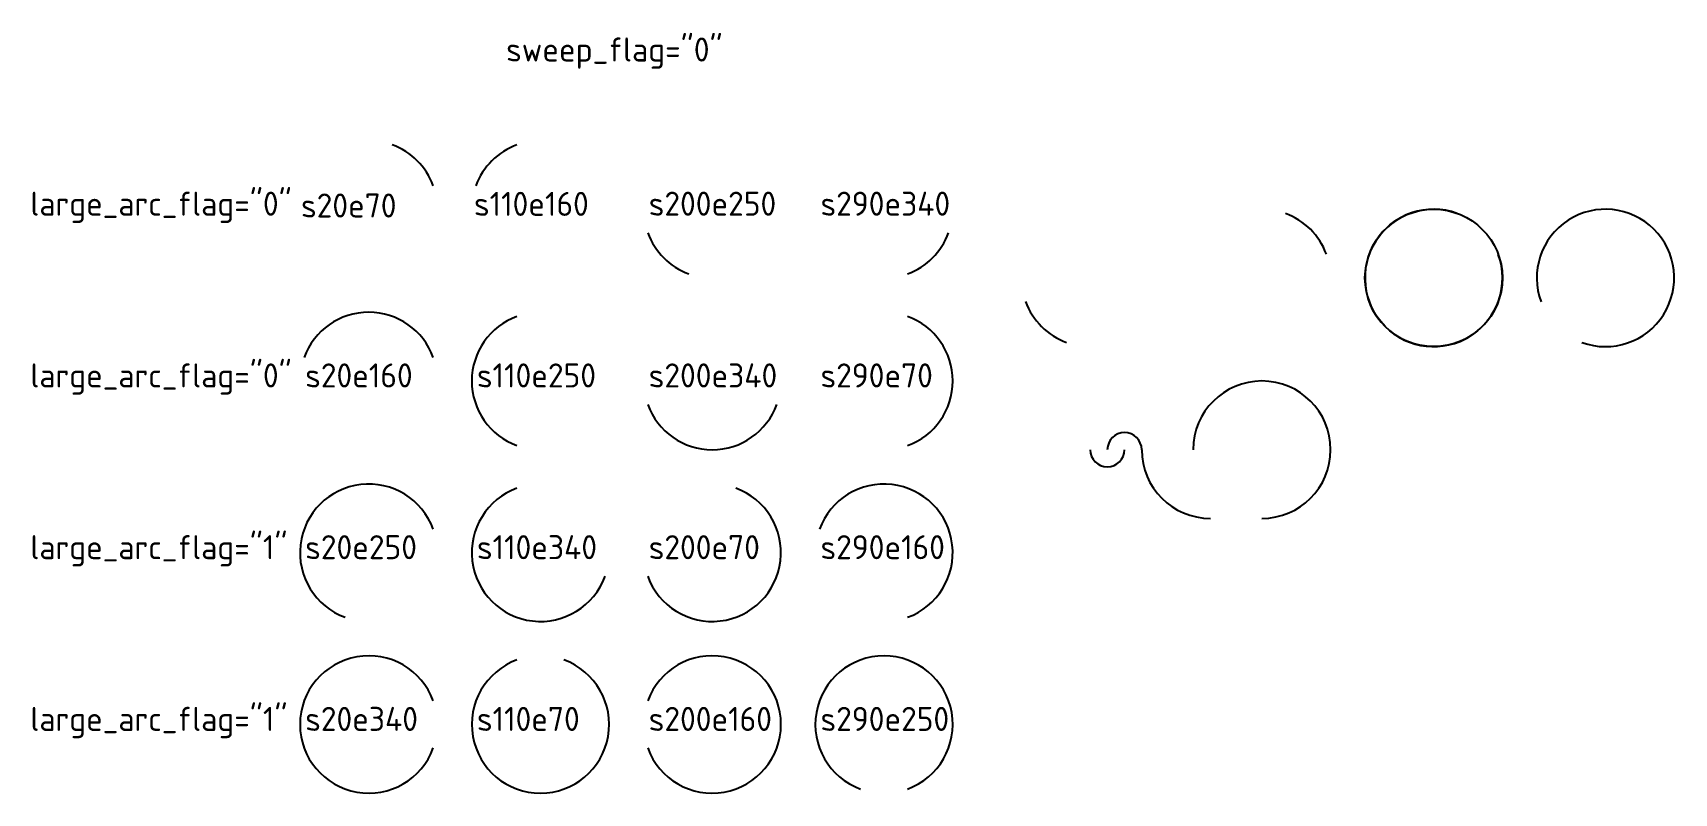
# Model space of a CAD drawing. Header units: millimetres. Extents: x -148 to 330, y -100 to 121.
import ezdxf

# ---------------------------------------------------------------- set-up
doc = ezdxf.new("R2010")
doc.units = ezdxf.units.MM
doc.layers.add('Слой1', color=9, linetype='Continuous')
doc.styles.add('Аннотативный', font='arial.ttf')

msp = doc.modelspace()

# ---------------------------------------------------------------- linework, layer by layer
for centre, radius, start, end in [((-50, 70), 20, 20, 70), ((0, 70), 20, 110, 160), ((210, 50), 20, 20.2182, 70), ((260, 50), 20, 70, 20), ((310, 50), 20, 250, 200.4829), ((50, 70), 20, 200, 250), ((100, 70), 20, 290, 340), ((160, 50), 20, 200, 250), ((-50, 20), 20, 20, 160), ((0, 20), 20, 110, 250), ((100, 20), 20, 290, 70), ((210, 0), 20, 270, 180), ((50, 20), 20, 200, 340), ((170, 0), 5, 0, 180), ((165, 0), 5, 180, 0), ((195, 0), 20, 180, 270), ((-50, -30), 20, 20, 250), ((0, -30), 20, 110, 340), ((50, -30), 20, 200, 70), ((100, -30), 20, 290, 160), ((-50, -80), 20, 20, 340), ((0, -80), 20, 110, 70), ((50, -80), 20, 200, 160), ((100, -80), 20, 290, 250)]:
    msp.add_arc(centre, radius, start, end)
at = {"layer": 'Слой1'}
msp.add_circle((260, 50), 20, dxfattribs=at)

# ---------------------------------------------------------------- texts
at = {"char_height": 7, "attachment_point": 1, "style": 'Аннотативный'}
for s, insert in [('{\\fGOST type B|b0|i0|c0|p34;sweep_flag="0"}', (-10, 120)), ('{\\fGOST type B|b0|i0|c0|p34;large_arc_flag="0"}', (-148.49, 75.12)), ('{\\fGOST type B|b0|i0|c0|p34;s20e70}', (-69.7, 74.59)), ('{\\fGOST type B|b0|i0|c0|p34;s110e160}', (-19.36, 75.07)), ('{\\fGOST type B|b0|i0|c0|p34;s200e250}', (31.51, 75.12)), ('{\\fGOST type B|b0|i0|c0|p34;s290e340}', (81.51, 75.12)), ('{\\fGOST type B|b0|i0|c0|p34;large_arc_flag="0"}', (-148.49, 25.12)), ('{\\fGOST type B|b0|i0|c0|p34;s20e160}', (-68.49, 25.12)), ('{\\fGOST type B|b0|i0|c0|p34;s110e250}', (-18.49, 25.12)), ('{\\fGOST type B|b0|i0|c0|p34;s200e340}', (31.51, 25.12)), ('{\\fGOST type B|b0|i0|c0|p34;s290e70}', (81.51, 25.12)), ('{\\fGOST type B|b0|i0|c0|p34;large_arc_flag="1"}', (-148.49, -24.88)), ('{\\fGOST type B|b0|i0|c0|p34;s20e250}', (-68.49, -24.88)), ('{\\fGOST type B|b0|i0|c0|p34;s110e340}', (-18.49, -24.88)), ('{\\fGOST type B|b0|i0|c0|p34;s200e70}', (31.51, -24.88)), ('{\\fGOST type B|b0|i0|c0|p34;s290e160}', (81.51, -24.88)), ('{\\fGOST type B|b0|i0|c0|p34;large_arc_flag="1"}', (-148.49, -74.88)), ('{\\fGOST type B|b0|i0|c0|p34;s20e340}', (-68.49, -74.88)), ('{\\fGOST type B|b0|i0|c0|p34;s110e70}', (-18.49, -74.88)), ('{\\fGOST type B|b0|i0|c0|p34;s200e160}', (31.51, -74.88)), ('{\\fGOST type B|b0|i0|c0|p34;s290e250}', (81.51, -74.88))]:
    msp.add_mtext_dynamic_manual_height_columns(s, width=26.3587, gutter_width=12.5, heights=[16.38], dxfattribs=dict(at, insert=insert))

doc.saveas('drawing.dxf')
